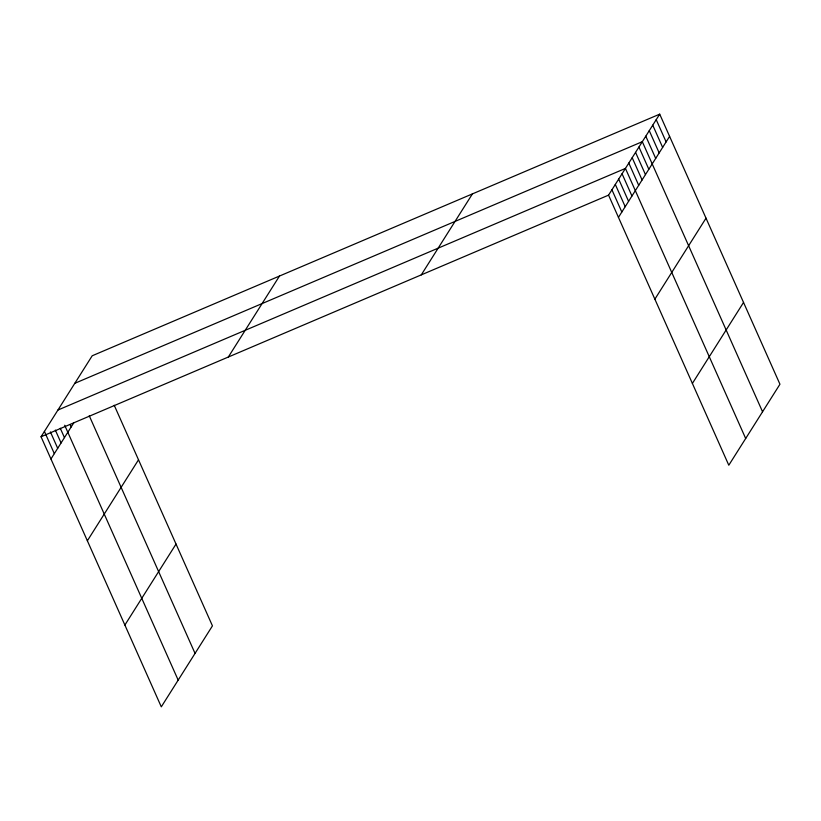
<?xml version="1.0" encoding="UTF-8"?>
<svg xmlns="http://www.w3.org/2000/svg" width="821" height="821" viewBox="0 0 821 821"><rect width="100%" height="100%" fill="white"/><g stroke="black" fill="none" stroke-linecap="round" stroke-linejoin="round"><path stroke-width="1.23" d="M114.232 405.276L212.444 625.859L161.296 706.84L41.05 436.762L92.198 355.78L659.704 114.16L779.95 384.238L728.802 465.22L608.556 195.141L659.704 114.16M50.943 458.99L73.9 422.641M87.365 540.782L138.513 459.801M228.33 357.022L279.479 276.051M124.884 625.048L176.022 544.066M421.276 274.881L472.424 193.9M618.449 217.37L669.597 136.389M654.871 299.162L706.019 218.181M692.39 383.428L743.539 302.446M74.803 383.315L642.309 141.694L762.555 411.773M57.932 410.038L625.438 168.418L745.684 438.496M41.05 436.762L608.556 195.141M656.225 119.671L666.118 141.9M652.746 125.172L662.639 147.4M649.267 130.683L659.171 152.911M645.788 136.183L655.692 158.412M638.943 147.041L648.836 169.27M635.567 152.388L645.46 174.606M632.191 157.724L642.084 179.953M628.814 163.071L638.707 185.3M622.061 173.765L631.954 195.993M618.685 179.111L628.578 201.33M615.309 184.448L625.202 206.676M611.932 189.795L621.825 212.023M89.253 415.765L195.049 653.393M70.154 424.58L71.201 426.92M64.695 425.247L178.178 680.116M60.282 428.254L64.449 437.614M55.346 430.081L61.072 442.95M50.409 431.918L57.696 448.297M44.426 431.415L54.319 453.644"/></g></svg>
